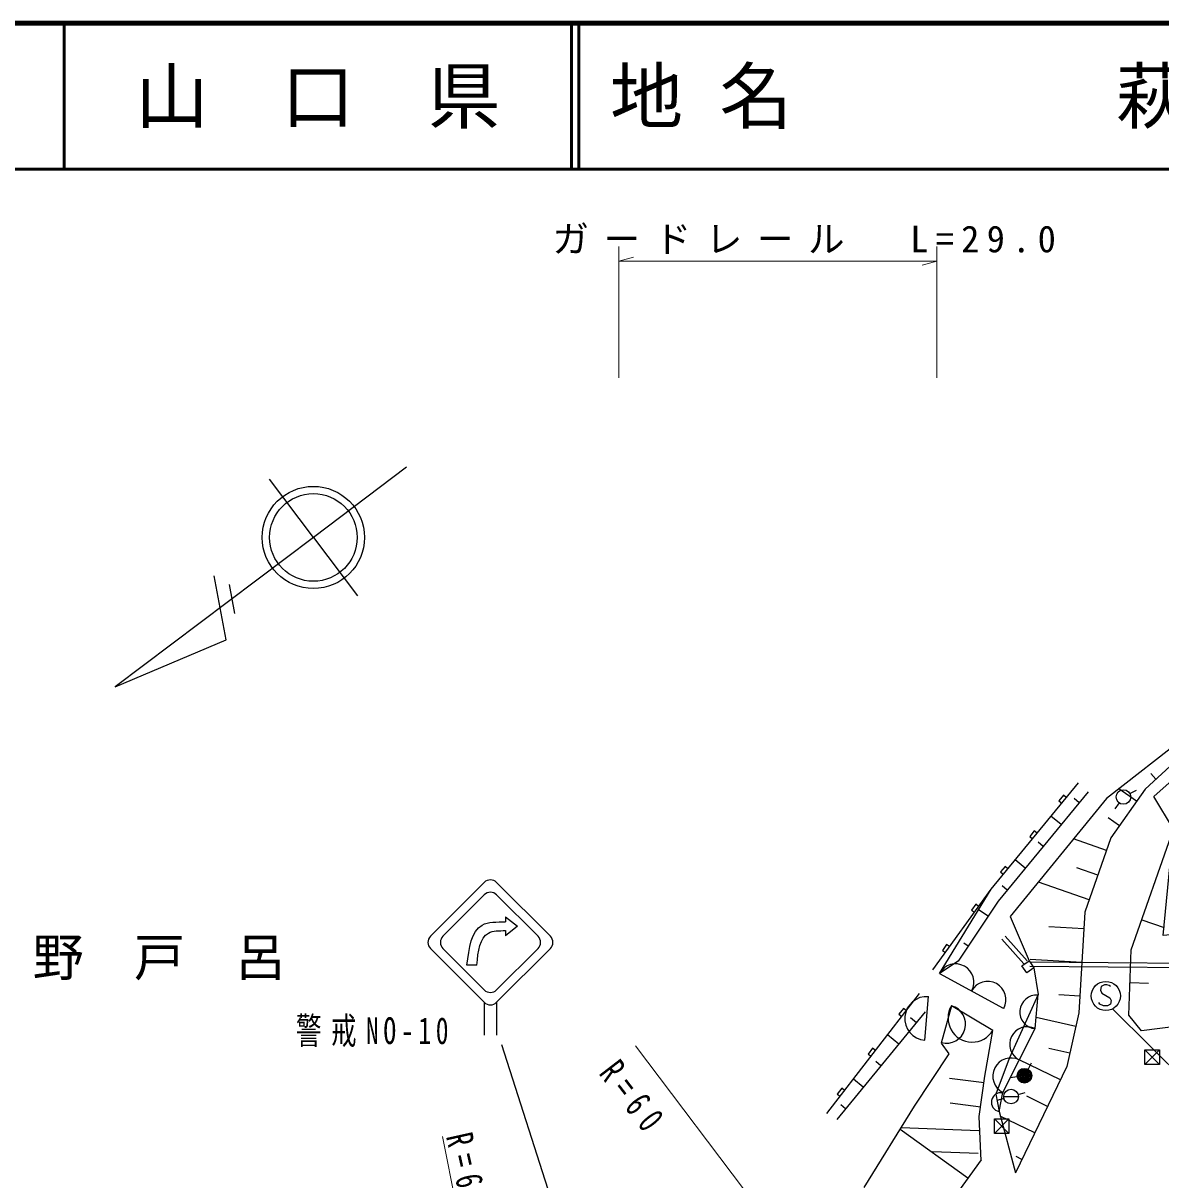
# Model space of a CAD drawing. Units: millimetres, scale not verified. Extents: x 40000 to 680000, y 20000 to 380000.
# Drawn here: x 330183 to 408106, y 300767 to 380000 of the extents above; entities that cross this region are included whole.
import ezdxf
from ezdxf.enums import TextEntityAlignment as Align

# ---------------------------------------------------------------- set-up
doc = ezdxf.new("R2010")
doc.units = ezdxf.units.MM
doc.header["$LTSCALE"] = 1000
for name, color, linetype, lineweight in [('M-BGD', 7, 'Continuous', 25), ('M-BMK-SRVR', 3, 'Continuous', 25), ('M-STR-HTXT', 7, 'Continuous', 13), ('M-STR-STRC', 7, 'Continuous', 25), ('M-TTL', 2, 'Continuous', 140), ('M-TTL-LINE', 7, 'Continuous', 50)]:
    doc.layers.add(name, color=color, linetype=linetype, lineweight=lineweight)
doc.layers.add('M-BMK-HTXT', color=7, linetype='Continuous')
doc.layers.add('M-TTL-TXT', color=7, linetype='Continuous')
doc.styles.add('ＭＳ ゴシック', font='')
doc.styles.get('ＭＳ ゴシック').set_extended_font_data('MS Gothic')

msp = doc.modelspace()

# ---------------------------------------------------------------- linework, layer by layer
at = {"layer": 'M-BGD'}
for p, q in [((417335, 337000), (404379, 326892)), ((407025, 327533), (417335, 337000)), ((407761, 328209), (407408, 328594)), ((406438, 326696), (405222, 327549)), ((405988, 327226), (406431, 327458)), ((404379, 326892), (397792, 318802)), ((402506, 326594), (402158, 326881)), ((405249, 326590), (404952, 326188)), ((401273, 325099), (400580, 325671)), ((405263, 325023), (404498, 325560)), ((404381, 323338), (402126, 324125)), ((400041, 323604), (399695, 323889)), ((398808, 322109), (398120, 322677)), ((403789, 321643), (402355, 322144)), ((397576, 320614), (397233, 320897)), ((403197, 319948), (399715, 321163)), ((396276, 318837), (395618, 319273)), ((397792, 318802), (399077, 315771)), ((406802, 318580), (408323, 318046)), ((402834, 317951), (400444, 318091)), ((394911, 316777), (394620, 316970)), ((397217, 317262), (398720, 315575)), ((397441, 317461), (398944, 315774)), ((409852, 315282), (399137, 315380)), ((409855, 315582), (399140, 315680)), ((402698, 315651), (399146, 315860)), ((392951, 314909), (397309, 312534)), ((405995, 314275), (407258, 314230)), ((385236, 305322), (391575, 313534)), ((391931, 310325), (392201, 313332)), ((399492, 311127), (399692, 313464)), ((402563, 313352), (401123, 313436)), ((391971, 312266), (385904, 304906)), ((393776, 312683), (393066, 310141)), ((396597, 311009), (393776, 312683)), ((391364, 311530), (390956, 311867)), ((402289, 311282), (399558, 311897)), ((390151, 310058), (389381, 310692)), ((397280, 306751), (399492, 311127)), ((401874, 309442), (400423, 309769)), ((407009, 309674), (408009, 308674)), ((407009, 308674), (408009, 309674)), ((388937, 308586), (388576, 308884)), ((401227, 307614), (398408, 308982)), ((399009, 308337), (399255, 308772)), ((387724, 307114), (387049, 307671)), ((395998, 307403), (393633, 307715)), ((398268, 307833), (397773, 307764)), ((397020, 305449), (397280, 306751)), ((398326, 306610), (398806, 306747)), ((386510, 305642), (386196, 305901)), ((395780, 305744), (393664, 306023)), ((397363, 306337), (396882, 306202)), ((397345, 306473), (398345, 306473)), ((400346, 305799), (398921, 306490)), ((399465, 303983), (397107, 305127)), ((395642, 304136), (390319, 304332)), ((396704, 304948), (397704, 303948)), ((396704, 303948), (397704, 304948)), ((394887, 300876), (390254, 304227)), ((395584, 302579), (392476, 302693)), ((398584, 302167), (398191, 302358))]:
    msp.add_line(p, q, dxfattribs=at)
for points in [[(408981, 324783), (407619, 327020), (417076, 335450), (421894, 337697), (430335, 340091), (438276, 341453), (442753, 340550), (448971, 337060), (453699, 333230), (430275, 322867), (422045, 320122), (418492, 318407), (408270, 317501)], [(399077, 315771), (399406, 315295), (398918, 314957), (398588, 315433)], [(407009, 308674), (407009, 309674), (408009, 309674), (408009, 308674)], [(396704, 303948), (396704, 304948), (397704, 304948), (397704, 303948)]]:
    msp.add_lwpolyline(points, close=True, dxfattribs=at)
for points in [[(392497, 315165), (396474, 320673), (402471, 327972)], [(403122, 327342), (396959, 319867), (394228, 315748)], [(407025, 327533), (404676, 324186), (402901, 319100), (402496, 312202), (401667, 308522), (398144, 301260)], [(401630, 326948), (401437, 327107), (401119, 326721), (401312, 326562)], [(399631, 324516), (399438, 324674), (399120, 324288), (399313, 324129)], [(420081, 312393), (413608, 311845), (406781, 310981), (405915, 312038), (406075, 316513), (408981, 324783)], [(397632, 322083), (397439, 322242), (397121, 321855), (397314, 321697)], [(394228, 315748), (392951, 314909), (396474, 320673)], [(395626, 319499), (395423, 319645), (395130, 319240), (395333, 319093)], [(393638, 316744), (393435, 316891), (393142, 316485), (393345, 316339)], [(399406, 315295), (399692, 313464), (397707, 309090), (396814, 306632), (397020, 305449), (398144, 301260)], [(390671, 312363), (390473, 312516), (390168, 312120), (390366, 311968)], [(395798, 302067), (395662, 305098), (396044, 307870), (396597, 311009)], [(393066, 310141), (393580, 309389), (391202, 305819), (387764, 300234)], [(388558, 309626), (388360, 309779), (388055, 309383), (388253, 309230)], [(386445, 306889), (386247, 307042), (385942, 306646), (386140, 306493)], [(395795, 302132), (392874, 298092), (385273, 287890)]]:
    msp.add_lwpolyline(points, dxfattribs=at)
for centre, radius in [((405545, 326993), 500), ((398763, 307901), 500), ((398763, 307901), 440), ((398763, 307901), 380), ((398763, 307901), 320), ((398763, 307901), 260), ((398763, 307901), 200), ((398763, 307901), 140), ((398763, 307901), 80), ((398763, 307901), 20), ((397845, 306473), 500)]:
    msp.add_circle(centre, radius, dxfattribs=at)
for centre, radius, start, end in [((394049, 314310), 1250, 331.41064, 151.41064), ((396244, 313114), 1250, 331.41064, 151.41064), ((392065, 311819), 1500, 84.8698, 264.8698), ((399590, 312272), 1150, 85.12381, 265.12381), ((393426, 311431), 1300, 254.37397, 74.37397), ((395178, 311851), 1650, 149.3261, 329.3261), ((398949, 310053), 1200, 63.17012, 243.17012), ((397844, 307867), 1250, 63.17012, 243.17012), ((397147, 306087), 650, 78.73766, 258.73766)]:
    msp.add_arc(centre, radius, start, end, dxfattribs=at)
at = {"layer": 'M-BMK-SRVR'}
for p, q in [((356448, 349589), (350062, 344770)), ((350062, 344770), (347050, 348761)), ((350062, 344770), (336492, 334530)), ((350062, 344770), (353074, 340779)), ((344293, 341537), (344656, 339570))]:
    msp.add_line(p, q, dxfattribs=at)
msp.add_lwpolyline([(336492, 334530), (344083, 337752), (343676, 339951), (343270, 342150)], dxfattribs=at)
for radius in [3500, 3000]:
    msp.add_circle((350062, 344770), radius, dxfattribs=at)
at = {"layer": 'M-STR-HTXT'}
for p, q in [((370993, 355695), (370993, 364695)), ((392756, 364695), (392756, 355695)), ((370993, 363695), (371993, 363975)), ((370993, 363695), (392756, 363695)), ((392756, 363695), (391756, 363415)), ((390236, 286033), (372115, 309948)), ((358916, 303737), (364716, 274303))]:
    msp.add_line(p, q, dxfattribs=at)
at = {"layer": 'M-STR-STRC'}
for p, q in [((361765, 321139), (358085, 317458)), ((362614, 321139), (366294, 317458)), ((358933, 317458), (361765, 320290)), ((362614, 320290), (365446, 317458)), ((363219, 318795), (363218, 318435)), ((363218, 317841), (363218, 317481)), ((358085, 316610), (361765, 312929)), ((358933, 316610), (361765, 313778)), ((366294, 316610), (362614, 312929)), ((362614, 313778), (365446, 316610)), ((361252, 315481), (360580, 315481)), ((361765, 312929), (361765, 310689)), ((362614, 312929), (362614, 310689)), ((404812, 312457), (410526, 306789)), ((362938, 310048), (372707, 279601))]:
    msp.add_line(p, q, dxfattribs=at)
for points in [[(363219, 318795), (364052, 318138), (363218, 317481)], [(404654, 314003), (404574, 314083), (404414, 314123), (404254, 314123), (404014, 314003), (403974, 313763), (404054, 313563), (404614, 313243), (404694, 313043), (404654, 312803), (404454, 312683), (404174, 312683), (403934, 312803), (403854, 312923)]]:
    msp.add_lwpolyline(points, dxfattribs=at)
msp.add_circle((404334, 313363), 1000, dxfattribs=at)
for centre, start, end in [((362190, 320715), 45, 135), ((362190, 319866), 44.99985, 135), ((358509, 317034), 135, 225), ((359358, 317034), 135, 225.00005), ((365022, 317034), 315.00011, 44.99984), ((365870, 317034), 315, 45), ((362190, 314202), 225.00005, 315.00011), ((362190, 313353), 225, 315)]:
    msp.add_arc(centre, 600, start, end, dxfattribs=at)
for points in [[(360580, 315481), (360726, 316648), (360873, 317815), (361622, 318223), (362033, 318446), (362626, 318441), (363218, 318435)], [(361252, 315481), (361354, 316420), (361456, 317358), (362060, 317676), (362362, 317834), (362790, 317838), (363218, 317841)]]:
    msp.add_open_spline(points, degree=3, knots=[0, 0, 0, 0, 1, 1, 1, 2, 2, 2, 2], dxfattribs=at)
at = {"layer": 'M-TTL'}
msp.add_line((680000, 380000), (40000, 380000), dxfattribs=at)
at = {"layer": 'M-TTL-LINE'}
for p, q in [((333000, 380000), (333000, 370000)), ((367750, 380000), (367750, 370000)), ((368250, 380000), (368250, 370000)), ((40000, 370000), (680000, 370000))]:
    msp.add_line(p, q, dxfattribs=at)

# ---------------------------------------------------------------- texts
at = {"layer": 'M-BMK-HTXT', "insert": (330834, 314437), "char_height": 2566, "attachment_point": 7, "style": 'ＭＳ ゴシック'}
msp.add_mtext('\\T1.98;野戸呂\\~', dxfattribs=at)
at = {"layer": 'M-STR-HTXT', "insert": (366437, 364195), "char_height": 1833, "attachment_point": 7, "style": 'ＭＳ ゴシック'}
msp.add_mtext('\\T1.4;ガードレール\u3000L=29.0', dxfattribs=at)
at = {"layer": 'M-STR-HTXT', "char_height": 1833, "attachment_point": 7, "style": 'ＭＳ ゴシック'}
for insert, rotation in [((369540, 308034), 307.6), ((359109, 303748), 282.6)]:
    msp.add_mtext('\\T1.65;\\W0.7;R=60', dxfattribs=dict(at, insert=insert, rotation=rotation))
at = {"layer": 'M-STR-STRC', "insert": (348866, 309865), "char_height": 1833, "attachment_point": 7, "style": 'ＭＳ ゴシック'}
msp.add_mtext('\\T1.37;\\W0.7;警戒NO-10', dxfattribs=at)
at = {"layer": 'M-TTL-TXT', "style": 'ＭＳ ゴシック'}
msp.add_text('山\u3000口\u3000県', height=3666, dxfattribs=at).set_placement((350375, 375000), align=Align.MIDDLE_CENTER)
for s, p in [('地 名', (370380, 375000)), ('萩市川上', (405024, 375000))]:
    msp.add_text(s, height=3666, dxfattribs=at).set_placement(p, align=Align.MIDDLE_LEFT)

doc.saveas('drawing.dxf')
